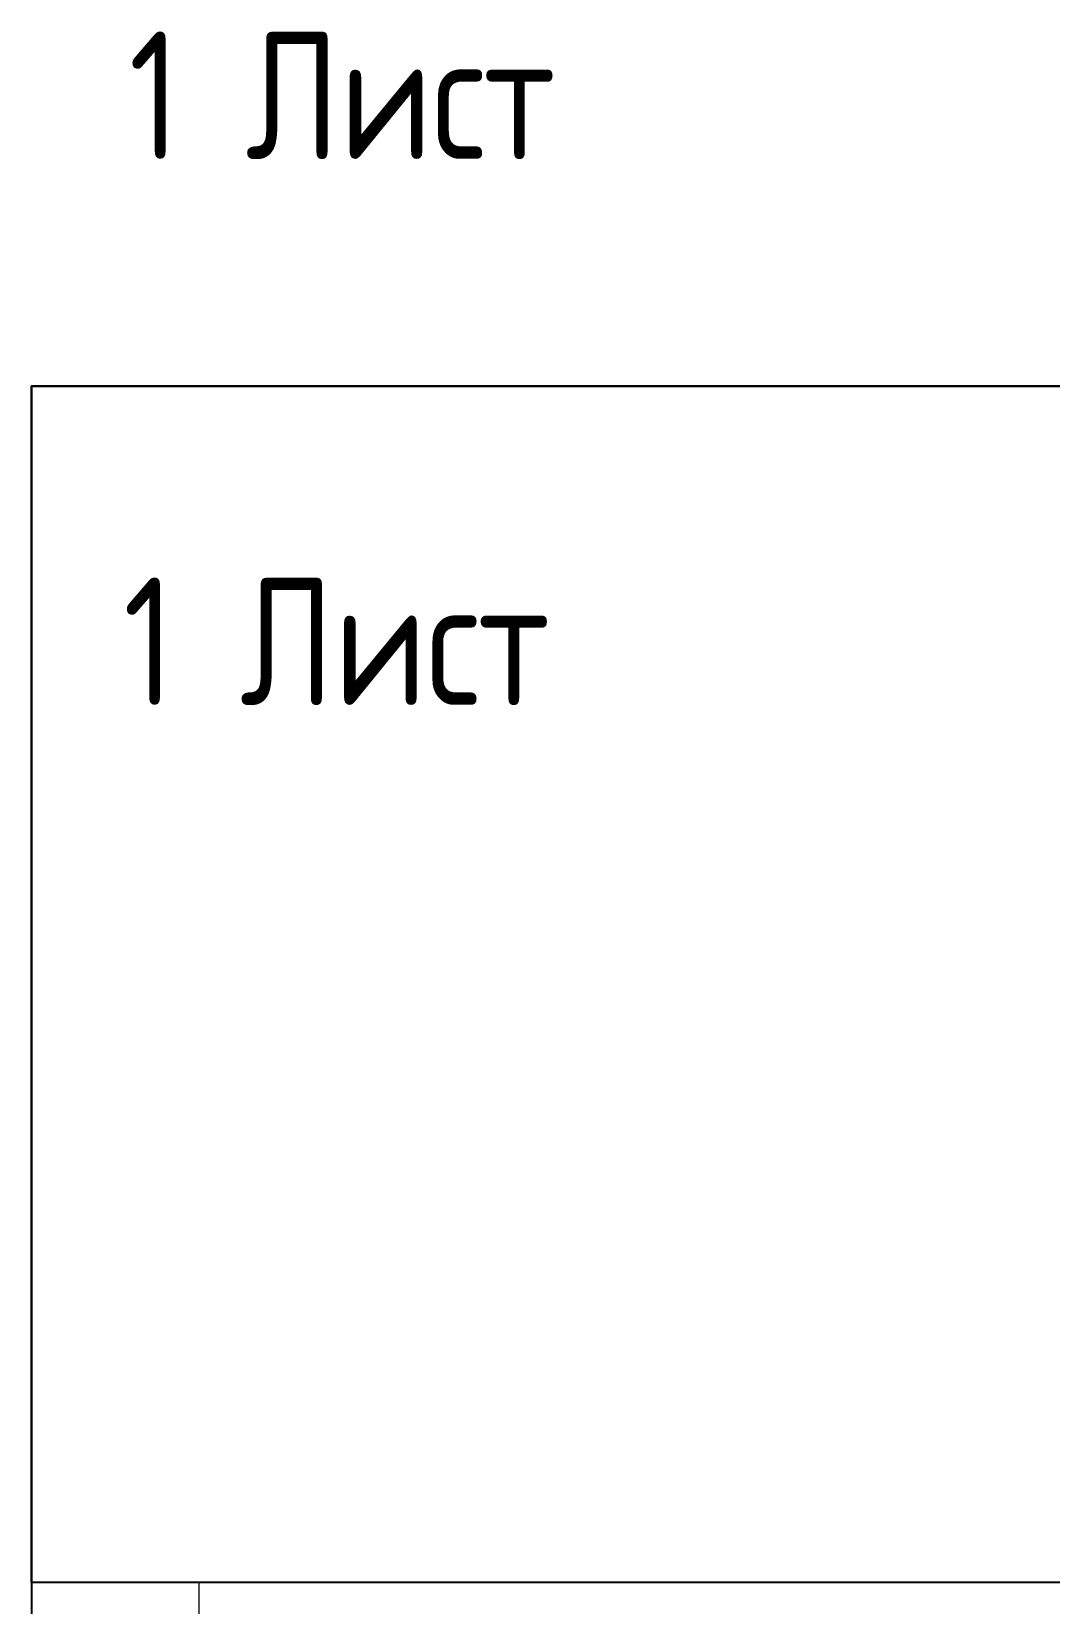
# Paper-space layout '№1' of a CAD drawing. Header units: millimetres. Extents: x -384 to 3377, y -880 to 652.
# Drawn here: x -143 to -21.4, y 294.5 to 482.4 of the extents above; entities that cross this region are included whole.
import ezdxf
from ezdxf.enums import TextEntityAlignment as Align

# ---------------------------------------------------------------- set-up
doc = ezdxf.new("R2010")
doc.units = ezdxf.units.MM
doc.styles.get("Standard").update_dxf_attribs({"font": 'ГОСТ тип А.ttf'})
doc.styles.add('СПДС', font='isocpeur.ttf', dxfattribs={"width": 0.9})

# ---------------------------------------------------------------- blocks, each defined once
blk = doc.blocks.new('*U6914')
at = {"color": 4}
blk.add_lwpolyline([(-220, -220), (220, -220), (220, 220), (-220, 220)], close=True, dxfattribs=at)
at = {"color": 3}
blk.add_lwpolyline([(-220, 220), (-77, 220), (-77, 77), (-220, 77)], close=True, dxfattribs=at)
blk = doc.blocks.new('*U6915')
at = {"color": 0, "linetype": 'ByBlock', "lineweight": -2, "transparency": 16777216}
blk.add_blockref('*U6914', (0, 0), dxfattribs=at)
blk = doc.blocks.new('*U6931')
at = {"lineweight": 0}
blk.add_lwpolyline([(-415, -5), (5, -5), (5, 292), (-415, 292)], close=True, dxfattribs=at)
at = {"lineweight": 30, "width": 0.9, "flags": 104}
blk.add_attdef('ШАПКА', text='', height=3, dxfattribs=at).set_placement((-135, 281), align=Align.MIDDLE_CENTER)
at = {"style": 'СПДС'}
for tag, height, p in [('ШИФР_ПРОЕКТА', 4, (-60, 50)), ('НАИМЕНОВАНИЕ_ОБЪЕКТА', 2.5, (-85, 25)), ('НАИМЕНОВАНИЕ_ОБЪЕКТА2', 2.5, (-85, 20)), ('СТАДИЯ', 4, (-42.5, 20)), ('ЛИСТ_первый', 4, (-27.5, 20)), ('ЛИСТОВ', 4, (-10, 20)), ('НАИМЕНОВАНИЕ_ЧЕРТЕЖА1', 2.5, (-85, 10)), ('ОРГАНИЗАЦИЯ_РАЗРАБОТЧИК1', 4, (-25, 8.09)), ('НАИМЕНОВАНИЕ_ЧЕРТЕЖА2', 2.5, (-85, 5))]:
    blk.add_attdef(tag, text='', height=height, dxfattribs=at).set_placement(p, align=Align.MIDDLE_CENTER)
for tag, p in [('РАЗРАБОТЧИК', (-163.97, 27.5)), ('РУК.ГРУППЫ', (-163.97, 22.5))]:
    blk.add_attdef(tag, text='', height=2.5, dxfattribs=at).set_placement(p, align=Align.MIDDLE_LEFT)
at = {"style": 'СПДС', "width": 0.9}
for tag, p in [('ДАТА1', (-129.65, 26.37)), ('ДАТА2', (-129.65, 21.37)), ('ДАТА3', (-129.52, 16.17))]:
    blk.add_attdef(tag, p, '', height=2.3, dxfattribs=at)

psp = doc.layouts.new('№1')

# ---------------------------------------------------------------- block references
for name, p in [('*U6915', (77, 220)), ('*U6931', (292, 5))]:
    psp.add_blockref(name, p)

# ---------------------------------------------------------------- texts
at = {"char_height": 15.258, "attachment_point": 1}
for insert in [(-131.38, 482.37), (-132.05, 417.12)]:
    psp.add_mtext_dynamic_manual_height_columns('1 Лист', width=109.6484, gutter_width=76.29, heights=[0], dxfattribs=dict(at, insert=insert))

doc.saveas('drawing.dxf')
